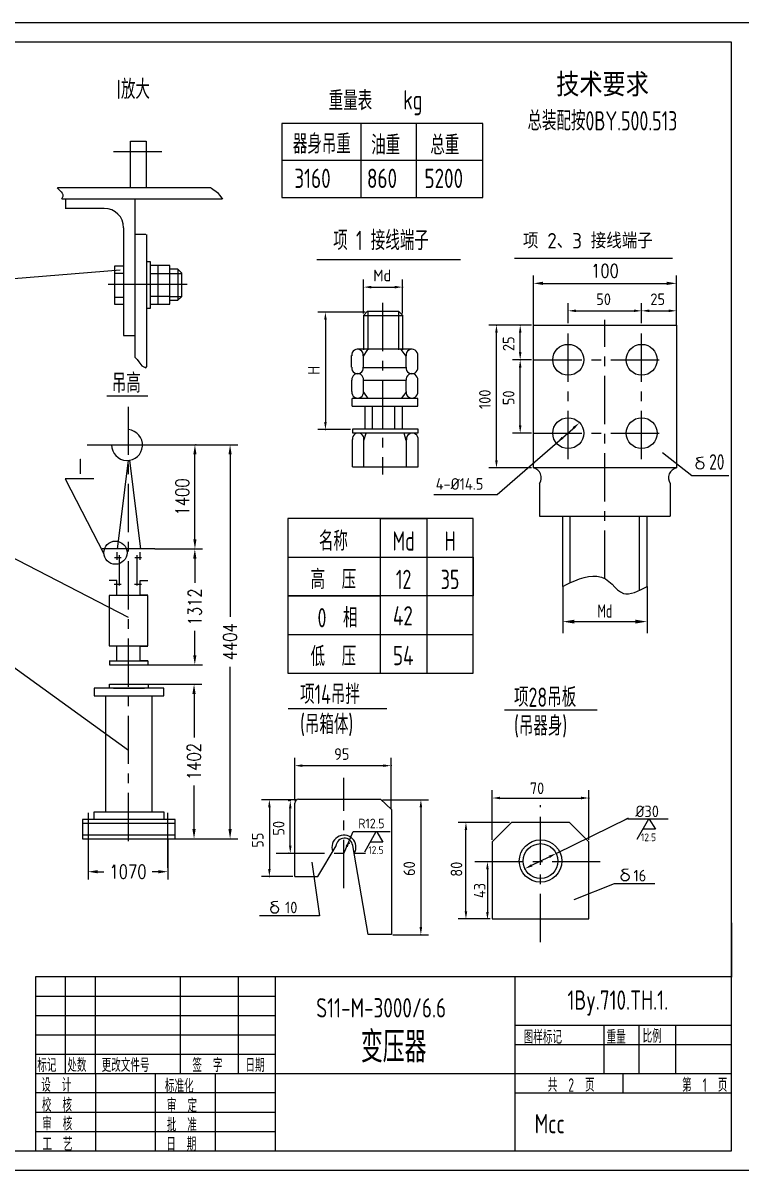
# Model space of a CAD drawing. Extents: x -28 to 602, y -5 to 292.
# Drawn here: x 204.1 to 389.9, y -4.5 to 292.5 of the extents above; entities that cross this region are included whole.
import ezdxf
from ezdxf.enums import TextEntityAlignment as Align

# ---------------------------------------------------------------- set-up
doc = ezdxf.new("R2010")
doc.units = 0
doc.header["$LTSCALE"] = 10
doc.linetypes.add('CENTER', pattern=[50.8, 31.75, -6.35, 6.35, -6.35])
doc.linetypes.add('G', pattern=[2, 1.25, -0.25, 0.25, -0.25])
doc.layers.get('0').update_dxf_attribs({"linetype": 'CONTINUOUS'})
doc.layers.get('Defpoints').update_dxf_attribs({"linetype": 'CONTINUOUS'})
for name, color, linetype in [('01', 7, 'CONTINUOUS'), ('02', 7, 'CONTINUOUS'), ('11', 3, 'CONTINUOUS'), ('2', 7, 'CENTER'), ('4', 7, 'CONTINUOUS'), ('7标注层', 4, 'CONTINUOUS'), ('中心线', 1, 'CENTER'), ('实线', 7, 'CONTINUOUS'), ('尺寸线', 3, 'CONTINUOUS'), ('细实线', 4, 'CONTINUOUS')]:
    doc.layers.add(name, color=color, linetype=linetype)
doc.styles.add('PC_TEXTSTYLE', font='isocp.shx', dxfattribs={"width": 0.8, "bigfont": 'hzfs.shx'})
doc.styles.get("Standard").update_dxf_attribs({"font": 'isocp.shx', "width": 0.707, "bigfont": 'hztxt.shx'})
doc.styles.add('TH_GBDIM', font='romans.shx', dxfattribs={"width": 0.8, "bigfont": 'gbcbig.shx'})
doc.dimstyles.new('TH_GBDIM', dxfattribs={"dimtxt": 3.5, "dimasz": 2.5, "dimexe": 2, "dimexo": 0, "dimgap": 1.5, "dimtad": 1, "dimdec": 1, "dimzin": 0, "dimdsep": 46, "dimtxsty": 'TH_GBDIM', "dimcen": 2.5, "dimclrd": 130, "dimclre": 130, "dimclrt": 3, "dimadec": 0, "dimazin": 0, "dimtfac": 0.714286, "dimtdec": 1, "dimtmove": 0, "dimatfit": 3, "dimfxl": 1, "dimtzin": 0, "dimlwd": -1, "dimlwe": -1, "dimarcsym": 0})

# ---------------------------------------------------------------- blocks, each defined once
blk = doc.blocks.new('*U2', base_point=(25, 5))
at = {"layer": '01'}
blk.add_lwpolyline([(25, 5), (415, 5), (415, 292), (25, 292)], close=True, dxfattribs=at)
at = {"layer": '02'}
blk.add_lwpolyline([(0, 0), (420, 0), (420, 297), (0, 297)], close=True, dxfattribs=at)
blk = doc.blocks.new('*D10')
at = {"layer": '7标注层', "color": 130, "transparency": 16777216}
for p, q in [((248.56, 183.27), (250.63, 183.27)), ((248.63, 158.8), (248.63, 180.77)), ((248.56, 156.3), (250.63, 156.3))]:
    blk.add_line(p, q, dxfattribs=at)
for points in [[(248.21, 180.77), (249.04, 180.77), (248.63, 183.27)], [(248.21, 158.8), (249.04, 158.8), (248.63, 156.3)]]:
    blk.add_solid(points, dxfattribs=at)
at = {"layer": 'Defpoints', "color": 0, "transparency": 16777216}
for p in [(248.56, 183.27), (248.63, 183.27), (248.56, 156.3)]:
    blk.add_point(p, dxfattribs=at)
at = {"layer": '7标注层', "color": 3, "transparency": 16777216, "insert": (245.38, 169.78), "char_height": 3.5, "attachment_point": 5, "rotation": 90, "style": 'TH_GBDIM'}
blk.add_mtext('{1400}{}{}', dxfattribs=at)
blk = doc.blocks.new('DELTA')
at = {"layer": '4'}
for p, q in [((-0.8, 2.83), (-0.31, 3.03)), ((-0.31, 3.03), (0.8, 3.17)), ((-0.68, 2.36), (-0.8, 2.83)), ((0, 2), (-0.68, 2.36))]:
    blk.add_line(p, q, dxfattribs=at)
blk.add_circle((0, 1), 1, dxfattribs=at)
blk = doc.blocks.new('*D13')
at = {"layer": '7标注层', "color": 130, "linetype": 'Continuous', "transparency": 16777216}
for p, q in [((481.82, 689.31), (481.82, 702.09)), ((518.82, 689.31), (518.82, 702.09)), ((484.32, 700.09), (516.32, 700.09))]:
    blk.add_line(p, q, dxfattribs=at)
for points in [[(484.32, 700.51), (484.32, 699.67), (481.82, 700.09)], [(516.32, 700.51), (516.32, 699.67), (518.82, 700.09)]]:
    blk.add_solid(points, dxfattribs=at)
at = {"layer": 'Defpoints', "color": 0, "linetype": 'Continuous', "transparency": 16777216}
for p in [(518.82, 700.09), (481.82, 689.31), (518.82, 689.31)]:
    blk.add_point(p, dxfattribs=at)
at = {"layer": '7标注层', "color": 3, "linetype": 'Continuous', "transparency": 16777216, "insert": (500.32, 703.34), "char_height": 3.5, "attachment_point": 5, "style": 'TH_GBDIM'}
blk.add_mtext('{100}{}{}', dxfattribs=at)
blk = doc.blocks.new('*D20')
at = {"layer": 'Defpoints', "color": 0, "linetype": 'Continuous', "transparency": 16777216}
for p in [(220.99, 81.27), (241.63, 81.27), (241.63, 72.74)]:
    blk.add_point(p, dxfattribs=at)
at = {"layer": '尺寸线', "color": 130, "linetype": 'Continuous', "transparency": 16777216}
for p, q in [((220.99, 81.27), (220.99, 70.74)), ((241.63, 81.27), (241.63, 70.74)), ((223.49, 72.74), (225.08, 72.74)), ((239.13, 72.74), (237.54, 72.74))]:
    blk.add_line(p, q, dxfattribs=at)
for points in [[(223.49, 73.16), (223.49, 72.32), (220.99, 72.74)], [(239.13, 73.16), (239.13, 72.32), (241.63, 72.74)]]:
    blk.add_solid(points, dxfattribs=at)
at = {"layer": '尺寸线', "color": 3, "linetype": 'Continuous', "transparency": 16777216, "insert": (231.31, 72.74), "char_height": 3.5, "attachment_point": 5, "style": 'TH_GBDIM'}
blk.add_mtext('1070', dxfattribs=at)
blk = doc.blocks.new('*D22')
at = {"layer": 'Defpoints', "color": 0, "linetype": 'Continuous', "transparency": 16777216}
for p in [(238.3, 156.3), (236.6, 126.3), (248.6, 126.3)]:
    blk.add_point(p, dxfattribs=at)
at = {"layer": '尺寸线', "color": 130, "linetype": 'Continuous', "transparency": 16777216}
for p, q in [((238.3, 156.3), (250.6, 156.3)), ((248.6, 153.8), (248.6, 147.53)), ((248.6, 128.8), (248.6, 135.07)), ((236.6, 126.3), (250.6, 126.3))]:
    blk.add_line(p, q, dxfattribs=at)
for points in [[(248.18, 153.8), (249.02, 153.8), (248.6, 156.3)], [(248.18, 128.8), (249.02, 128.8), (248.6, 126.3)]]:
    blk.add_solid(points, dxfattribs=at)
at = {"layer": '尺寸线', "color": 3, "linetype": 'Continuous', "transparency": 16777216, "insert": (248.6, 141.3), "char_height": 3.5, "attachment_point": 5, "rotation": 90, "style": 'TH_GBDIM'}
blk.add_mtext('1312', dxfattribs=at)
blk = doc.blocks.new('*D24')
at = {"layer": 'Defpoints', "color": 0, "linetype": 'Continuous', "transparency": 16777216}
for p in [(236.56, 121.27), (243.56, 81.27), (248.4, 81.27)]:
    blk.add_point(p, dxfattribs=at)
at = {"layer": '尺寸线', "color": 130, "linetype": 'Continuous', "transparency": 16777216}
for p, q in [((236.56, 121.27), (250.4, 121.27)), ((248.4, 118.77), (248.4, 107.5)), ((248.4, 83.77), (248.4, 95.04)), ((243.56, 81.27), (250.4, 81.27))]:
    blk.add_line(p, q, dxfattribs=at)
for points in [[(247.98, 118.77), (248.82, 118.77), (248.4, 121.27)], [(247.98, 83.77), (248.82, 83.77), (248.4, 81.27)]]:
    blk.add_solid(points, dxfattribs=at)
at = {"layer": '尺寸线', "color": 3, "linetype": 'Continuous', "transparency": 16777216, "insert": (248.4, 101.27), "char_height": 3.5, "attachment_point": 5, "rotation": 90, "style": 'TH_GBDIM'}
blk.add_mtext('1402', dxfattribs=at)
blk = doc.blocks.new('*D25')
at = {"layer": 'Defpoints', "color": 0, "linetype": 'Continuous', "transparency": 16777216}
for p in [(255.72, 183.27), (243.56, 81.27), (257.72, 81.27)]:
    blk.add_point(p, dxfattribs=at)
at = {"layer": '尺寸线', "color": 130, "linetype": 'Continuous', "transparency": 16777216}
for p, q in [((255.72, 183.27), (259.72, 183.27)), ((257.72, 180.77), (257.72, 138.77)), ((257.72, 83.77), (257.72, 125.77)), ((243.56, 81.27), (259.72, 81.27))]:
    blk.add_line(p, q, dxfattribs=at)
for points in [[(257.3, 180.77), (258.14, 180.77), (257.72, 183.27)], [(257.3, 83.77), (258.14, 83.77), (257.72, 81.27)]]:
    blk.add_solid(points, dxfattribs=at)
at = {"layer": '尺寸线', "color": 3, "linetype": 'Continuous', "transparency": 16777216, "insert": (257.72, 132.27), "char_height": 3.5, "attachment_point": 5, "rotation": 90, "style": 'TH_GBDIM'}
blk.add_mtext('4404', dxfattribs=at)
blk = doc.blocks.new('DP-1600')
at = {"color": 7}
for p, q in [((233.21, -43.45), (233.21, -6.45)), ((233.21, -6.45), (270.21, -6.45)), ((270.21, -43.45), (233.21, -43.45)), ((171.49, -149.23), (171.49, -130.23)), ((172.49, -129.23), (193.67, -129.23)), ((193.69, -129.24), (196.48, -131.87)), ((196.49, -131.87), (196.49, -164.23)), ((227.56, -135.23), (222.56, -140.23)), ((242.56, -135.23), (227.56, -135.23)), ((247.56, -140.23), (242.56, -135.23)), ((177.49, -149.23), (182.19, -141.25)), ((190.49, -164.23), (186.49, -141.23)), ((222.56, -140.23), (222.56, -160.23)), ((247.56, -160.23), (247.56, -140.23)), ((171.49, -149.23), (177.49, -149.23)), ((222.56, -160.23), (247.56, -160.23)), ((196.49, -164.23), (190.49, -164.23))]:
    blk.add_line(p, q, dxfattribs=at)
for centre, radius in [((242.21, -15.45), 4), ((261.21, -15.45), 4), ((242.21, -34.45), 4), ((261.21, -34.45), 4), ((235.06, -145.23), 5.5), ((235.06, -145.23), 4.5)]:
    blk.add_circle(centre, radius, dxfattribs=at)
for centre, radius, start, end in [((232.68, -45.98), 2.59, 325.4915, 78.1113), ((270.74, -45.98), 2.59, 101.8887, 214.5085), ((172.49, -130.23), 1, 90, 180), ((184.21, -141.63), 3.1, 328.3418, 200.9435), ((184.31, -141.48), 2.17, 7.817, 176.3315)]:
    blk.add_arc(centre, radius, start, end, dxfattribs=at)
at = {"layer": '01'}
for p, q in [((234.81, -47.45), (234.81, -55.95)), ((268.61, -47.45), (268.61, -55.95)), ((234.81, -55.95), (268.61, -55.95))]:
    blk.add_line(p, q, dxfattribs=at)
blk.add_open_spline([(240.82, -74.19), (243.16, -72.76), (252.18, -69.18), (255.29, -77.96), (260.37, -75.31), (262.6, -74.15)], degree=3, knots=[50.256334, 50.256334, 50.256334, 50.256334, 111.302767, 193.221648, 256.993414, 256.993414, 256.993414, 256.993414], dxfattribs=at)
at = {"layer": '2', "color": 7, "linetype": 'ByBlock'}
for p, q in [((240.82, -74.19), (240.82, -55.95)), ((242.74, -73.17), (242.74, -55.95)), ((260.68, -75.11), (260.68, -55.95)), ((262.6, -74.15), (262.6, -55.95))]:
    blk.add_line(p, q, dxfattribs=at)
at = {"layer": '4', "color": 3, "linetype": 'ByBlock'}
for p, q in [((233.21, -5.95), (233.21, 6.34)), ((235.21, 4.34), (268.21, 4.34)), ((242.21, -5.95), (242.21, -0.77)), ((244.21, -2.77), (259.21, -2.77)), ((261.21, -5.95), (261.21, -0.77)), ((263.21, -2.77), (268.21, -2.77)), ((232.71, -6.45), (221.65, -6.45)), ((223.65, -41.45), (223.65, -8.45)), ((232.71, -6.45), (227.79, -6.45)), ((229.79, -13.45), (229.79, -8.45)), ((232.71, -15.45), (227.79, -15.45)), ((229.79, -32.45), (229.79, -17.45)), ((223.81, -50.37), (244.01, -32.8)), ((232.71, -34.45), (227.79, -34.45)), ((232.71, -43.45), (221.65, -43.45)), ((207.42, -50.37), (223.81, -50.37)), ((240.82, -74.19), (240.82, -86.24)), ((262.6, -74.15), (262.6, -86.24)), ((243.82, -83.24), (259.6, -83.24)), ((171.48, -129.53), (171.48, -118.53)), ((196.38, -131.62), (196.38, -118.53)), ((173.48, -120.53), (194.38, -120.53)), ((222.56, -139.73), (222.56, -126.91)), ((247.56, -139.73), (247.56, -126.91)), ((171.75, -129.34), (162.91, -129.34)), ((194.18, -129.34), (206.1, -129.34)), ((224.56, -128.91), (245.56, -128.91)), ((164.91, -131.34), (164.91, -147.26)), ((170.32, -141.23), (170.32, -131.57)), ((204.1, -131.34), (204.1, -162.32)), ((227.06, -135.23), (213.76, -135.23)), ((215.76, -158.23), (215.76, -137.23)), ((221.32, -147.38), (221.32, -158.4)), ((170.98, -149.26), (162.91, -149.26)), ((222.06, -160.23), (213.76, -160.23)), ((196.88, -164.32), (206.1, -164.32))]:
    blk.add_line(p, q, dxfattribs=at)
at = {"layer": '4', "color": 7}
for p, q in [((266.63, -39.45), (274.22, -45.39)), ((274.22, -45.39), (283.79, -45.39))]:
    blk.add_line(p, q, dxfattribs=at)
at = {"layer": '4', "color": 3}
for p, q in [((239.11, -143.26), (257.74, -134.16)), ((257.74, -134.16), (255.94, -135.04)), ((257.63, -134.33), (268.06, -134.33)), ((262.97, -134.37), (260, -139.61)), ((263.17, -134.37), (264.76, -136.99)), ((184.19, -143.26), (186.62, -137.54)), ((186.62, -137.54), (196.12, -137.59)), ((192.47, -137.68), (189.49, -142.91)), ((192.67, -137.68), (194.25, -140.3)), ((264.76, -136.99), (261.58, -136.99)), ((194.25, -140.3), (191.08, -140.3)), ((232.82, -146.33), (237.31, -144.14)), ((175.92, -145.55), (177.85, -159.45)), ((243.73, -155.18), (254.16, -151.01)), ((254.16, -151.01), (264.58, -151.01)), ((177.85, -159.45), (162.4, -159.45))]:
    blk.add_line(p, q, dxfattribs=at)
at = {"layer": '4', "color": 3, "linetype": 'ByBlock'}
for p in [(261.21, -2.77), (223.65, -6.45), (229.79, -6.45), (229.79, -15.45), (196.38, -120.53), (169.93, -129.57), (170.32, -129.57), (247.56, -128.91), (169.93, -143.23), (164.91, -149.26), (204.1, -164.32)]:
    blk.add_point(p, dxfattribs=at)
at = {"layer": '4', "color": 7, "linetype": 'ByBlock'}
blk.add_point((185.58, -140.57), dxfattribs=at)
at = {"layer": '4', "color": 3}
blk.add_point((231.02, -147.21), dxfattribs=at)
at = {"layer": '4', "color": 3, "linetype": 'ByBlock'}
for points in [[(268.21, 4), (268.21, 4.67), (270.21, 4.34)], [(244.21, -3.1), (244.21, -2.43), (242.21, -2.77)], [(259.21, -3.1), (259.21, -2.43), (261.21, -2.77)], [(263.21, -3.1), (263.21, -2.43), (261.21, -2.77)], [(223.99, -8.45), (223.32, -8.45), (223.65, -6.45)], [(230.13, -8.45), (229.46, -8.45), (229.79, -6.45)], [(230.13, -13.45), (229.46, -13.45), (229.79, -15.45)], [(230.13, -17.45), (229.46, -17.45), (229.79, -15.45)], [(230.13, -32.45), (229.46, -32.45), (229.79, -34.45)], [(243.36, -32.87), (243.79, -33.37), (245.08, -31.81)], [(240.53, -35.39), (240.97, -35.89), (239.24, -36.95)], [(223.99, -41.45), (223.32, -41.45), (223.65, -43.45)], [(243.82, -82.74), (243.82, -83.74), (240.82, -83.24)], [(259.6, -82.74), (259.6, -83.74), (262.6, -83.24)], [(173.48, -120.87), (173.48, -120.2), (171.48, -120.53)], [(194.38, -120.87), (194.38, -120.2), (196.38, -120.53)], [(165.25, -131.34), (164.58, -131.34), (164.91, -129.34)], [(170.65, -131.57), (169.99, -131.57), (170.32, -129.57)], [(204.44, -131.34), (203.77, -131.34), (204.1, -129.34)], [(224.56, -129.24), (224.56, -128.57), (222.56, -128.91)], [(245.56, -129.24), (245.56, -128.57), (247.56, -128.91)], [(216.09, -137.23), (215.43, -137.23), (215.76, -135.23)], [(170.65, -141.23), (169.99, -141.23), (170.32, -143.23)], [(185.23, -141.61), (184.62, -141.35), (185.72, -139.65)], [(221.65, -147.38), (220.99, -147.38), (221.32, -145.38)], [(165.25, -147.26), (164.58, -147.26), (164.91, -149.26)], [(216.09, -158.23), (215.43, -158.23), (215.76, -160.23)], [(221.65, -158.4), (220.99, -158.4), (221.32, -160.4)], [(204.44, -162.32), (203.77, -162.32), (204.1, -164.32)]]:
    blk.add_solid(points, dxfattribs=at)
at = {"layer": '4', "color": 7, "linetype": 'ByBlock'}
blk.add_solid([(268.21, -3.1), (268.21, -2.43), (270.21, -2.77)], dxfattribs=at)
at = {"layer": '4', "color": 3}
for points in [[(237.16, -143.84), (237.46, -144.44), (239.11, -143.26)], [(232.67, -146.03), (232.96, -146.63), (231.02, -147.21)]]:
    blk.add_solid(points, dxfattribs=at)
at = {"layer": '中心线', "color": 1, "linetype": 'G'}
for p, q in [((251.71, -72.11), (251.71, -5.09)), ((242.21, -41.18), (242.21, -6.45)), ((261.21, -41.18), (261.21, -6.45)), ((233.21, -15.45), (267.73, -15.45)), ((233.21, -34.45), (267.73, -34.45)), ((184.21, -152.23), (184.21, -123.66)), ((235.05, -166.24), (235.05, -130.78)), ((166.65, -143.23), (189.82, -143.23)), ((218.02, -145.38), (251.03, -145.38))]:
    blk.add_line(p, q, dxfattribs=at)
at = {"layer": '实线', "linetype": 'Continuous'}
blk.add_line((270.21, -6.45), (270.21, -43.45), dxfattribs=at)
at = {"layer": '4', "color": 3}
for p in [(276.31, -43.78), (256.94, -150.39), (166.26, -158.76)]:
    blk.add_blockref('DELTA', p, dxfattribs=at)
at = {"layer": '4', "color": 3, "linetype": 'ByBlock'}
for s, p in [('50', (249.46, -1.27)), ('25', (263.46, -1.27)), ('95', (181.68, -119.03))]:
    blk.add_text(s, height=3, dxfattribs=at).set_placement(p)
for s, p in [('25', (228.29, -13.2)), ('100', (222.15, -28.2)), ('50', (228.29, -27.2)), ('50', (168.82, -138.65)), ('55', (163.41, -141.8)), ('60', (202.6, -149.08)), ('80', (214.81, -149.28)), ('43', (220.82, -154.83))]:
    blk.add_text(s, height=3, rotation=90, dxfattribs=at).set_placement(p)
at = {"layer": '4', "color": 3}
for s, height, p in [('4-%%c14.5', 3, (207.95, -49.09)), ('70', 3, (232.28, -127.89)), ('%%C30', 3, (259.6, -133.86)), ('12.5', 2, (260.99, -140.09)), ('12.5', 2, (190.49, -143.39)), ('16', 3, (259.1, -150.5)), ('10', 3, (168.97, -158.76))]:
    blk.add_text(s, height=height, dxfattribs=at).set_placement(p)
blk.add_text('R12.5', height=2.5, dxfattribs=at).set_placement((191.31, -136.75), align=Align.CENTER)
at = {"layer": '4', "color": 3, "linetype": 'ByBlock', "insert": (251.71, -80.49), "char_height": 3.5, "attachment_point": 5}
blk.add_mtext('\\A1;Md', dxfattribs=at)
at = {"layer": '7标注层', "linetype": 'Continuous'}
dim = blk.add_linear_dim(base=(270.21, 4.34), p1=(233.21, -6.45), p2=(270.21, -6.45), text='{100}{}{}', dimstyle='TH_GBDIM', override={"dimexo": 0, "dimgap": 1.5, "dimtad": 1, "dimjust": 0, "dimdec": 1, "dimlfac": 1, "dimse1": 0, "dimse2": 0, "dimsd1": 0, "dimsd2": 0}, dxfattribs=at)
dim.commit()
dim.dimension.update_dxf_attribs({"geometry": '*D13', "text_midpoint": (251.71, 7.59), "insert": (-248.61, -695.75)})

msp = doc.modelspace()

# ---------------------------------------------------------------- linework, layer by layer
at = {"color": 7}
for p, q in [((232, 249.86), (232, 261.86)), ((232, 261.86), (236, 261.86)), ((236, 261.86), (236, 249.86)), ((213.05, 249.86), (252.74, 249.86)), ((255.71, 246.86), (214.24, 246.86)), ((215.26, 244.4), (215.26, 246.72)), ((233.09, 246.86), (233.09, 205.93)), ((225.19, 244.47), (215.26, 244.47)), ((230.19, 239.47), (230.19, 211.54)), ((235.93, 237.69), (232.96, 237.69)), ((236.1, 237.69), (236.1, 203.43)), ((227.89, 219.62), (227.89, 229.62)), ((227.89, 229.62), (230.15, 229.62)), ((237.16, 230.68), (236.16, 230.68)), ((237.16, 218.68), (237.16, 230.68)), ((242.16, 229.68), (237.16, 229.68)), ((239.16, 219.68), (239.16, 229.68)), ((242.16, 219.68), (242.16, 229.68)), ((244.23, 228.71), (242.23, 228.71)), ((244.21, 228.7), (244.21, 220.71)), ((245.23, 227.71), (244.23, 228.71)), ((230.15, 227.59), (227.89, 227.59)), ((237.16, 227.63), (242.16, 227.63)), ((245.23, 221.71), (245.23, 227.71)), ((227.89, 221.48), (230.15, 221.48)), ((242.16, 221.64), (237.16, 221.64)), ((242.23, 220.71), (244.23, 220.71)), ((244.23, 220.71), (245.23, 221.71)), ((230.15, 219.62), (227.89, 219.62)), ((236.16, 218.68), (237.16, 218.68)), ((237.16, 219.68), (242.16, 219.68)), ((292.29, 216.83), (293.29, 217.83)), ((292.29, 207.83), (292.29, 216.83)), ((293.29, 217.83), (301.29, 217.83)), ((301.29, 217.83), (302.29, 216.83)), ((302.29, 216.83), (302.29, 207.83)), ((292.24, 216.74), (302.31, 216.74)), ((230.19, 211.54), (232.96, 211.54)), ((304.78, 208.02), (290.59, 208.02)), ((293.26, 207.95), (292.18, 206.18)), ((301.88, 207.95), (303.19, 206.25)), ((289.16, 203.37), (289.16, 206.37)), ((292.2, 203.38), (292.2, 206.27)), ((303.23, 203.37), (303.23, 206.37)), ((306.28, 203.38), (306.28, 206.27)), ((292.18, 203.32), (303.19, 203.32)), ((289.21, 197.04), (289.21, 200.04)), ((292.18, 199.99), (303.19, 199.99)), ((292.26, 197.04), (292.26, 199.94)), ((303.23, 197.04), (303.23, 200.04)), ((306.28, 197.04), (306.28, 199.94)), ((292.24, 196.92), (293.37, 195.28)), ((303.19, 196.85), (301.94, 195.28)), ((289.29, 193.3), (289.29, 195.3)), ((289.29, 193.3), (306.31, 193.3)), ((306.31, 195.3), (289.31, 195.3)), ((292.62, 187.24), (292.62, 193.24)), ((302.35, 187.24), (302.35, 193.24)), ((306.31, 193.3), (306.31, 195.3)), ((231.46, 187.19), (231.46, 190.63)), ((306.35, 187.35), (289.35, 187.35)), ((289.35, 187.35), (289.35, 186.35)), ((306.35, 186.35), (306.35, 187.35)), ((289.35, 186.35), (306.35, 186.35)), ((289.35, 177.6), (289.35, 184.6)), ((292.31, 184.41), (292.88, 186.28)), ((292.35, 177.6), (292.35, 184.6)), ((303.29, 184.41), (302.77, 186.28)), ((303.35, 177.6), (303.35, 184.6)), ((306.35, 177.6), (306.35, 184.6)), ((231.33, 179.25), (228.52, 156.27)), ((231.71, 179.26), (234.53, 156.27)), ((289.35, 177.6), (306.35, 177.6)), ((238.3, 156.3), (224.61, 156.3)), ((228.43, 155.51), (228.43, 153.45)), ((229.09, 146.81), (229.09, 154.71)), ((233.7, 146.81), (233.7, 154.71)), ((234.35, 155.51), (234.35, 153.45)), ((228.46, 148.13), (226.46, 148.13)), ((228.46, 144.33), (228.46, 148.13)), ((234.46, 148.13), (236.46, 148.13)), ((234.46, 144.33), (234.46, 148.13)), ((226.46, 144.33), (228.46, 144.33)), ((226.46, 144.23), (226.46, 131.23)), ((236.46, 144.23), (226.46, 144.23)), ((236.46, 144.33), (234.46, 144.33)), ((236.46, 131.23), (236.46, 144.23)), ((226.46, 131.23), (236.46, 131.23)), ((228.46, 131.13), (226.46, 131.13)), ((228.46, 127.33), (228.46, 131.13)), ((234.46, 131.13), (236.46, 131.13)), ((234.46, 127.33), (234.46, 131.13)), ((226.46, 127.33), (228.46, 127.33)), ((236.56, 127.27), (226.56, 127.27)), ((226.56, 127.27), (226.56, 126.27)), ((226.56, 126.27), (236.56, 126.27)), ((236.46, 127.33), (234.46, 127.33)), ((236.56, 126.27), (236.56, 127.27)), ((240.56, 120.27), (222.56, 120.27)), ((222.56, 120.27), (222.56, 118.27)), ((226.56, 121.27), (236.56, 121.27)), ((226.56, 120.27), (226.56, 121.27)), ((227.56, 120.27), (235.56, 120.27)), ((227.56, 120.27), (235.56, 120.27)), ((236.56, 121.27), (236.56, 120.27)), ((240.56, 118.27), (240.56, 120.27)), ((222.56, 118.27), (240.56, 118.27)), ((225.56, 88.27), (225.56, 118.27)), ((237.56, 88.27), (237.56, 118.27)), ((243.56, 86.27), (219.56, 86.27)), ((219.56, 86.27), (219.56, 81.27)), ((222.56, 88.27), (240.56, 88.27)), ((222.56, 86.27), (222.56, 88.27)), ((240.56, 88.27), (240.56, 86.27)), ((243.56, 81.27), (243.56, 86.27)), ((219.56, 85.27), (243.56, 85.27)), ((219.56, 82.27), (243.56, 82.27)), ((219.56, 81.27), (243.56, 81.27))]:
    msp.add_line(p, q, dxfattribs=at)
at = {"color": 7, "linetype": 'ByBlock'}
for p, q in [((207.38, 45.49), (207.38, 0.49)), ((269.38, 45.49), (269.38, 0.49)), ((331.38, 45.49), (331.38, 0.49)), ((387.38, 0.49), (387.38, 45.49))]:
    msp.add_line(p, q, dxfattribs=at)
at = {"color": 7}
for points in [[(212.99, 249.76), (213.57, 249.19), (214, 248.75), (214.29, 248.4), (214.45, 248.1), (214.5, 247.83), (214.45, 247.55), (214.3, 247.23), (214.09, 246.83)], [(252.8, 249.76), (253.36, 249.39), (253.8, 249.09), (254.14, 248.82), (254.44, 248.56), (254.71, 248.26), (255, 247.9), (255.33, 247.43), (255.75, 246.83)], [(233.09, 205.93), (233.73, 205.38), (234.15, 204.75), (234.88, 203.74), (235.94, 203.23), (236.1, 203.43)]]:
    msp.add_lwpolyline(points, dxfattribs=at)
for centre, radius, start, end in [((225.19, 239.47), 5, 0, 90), ((290.68, 206.51), 1.51, 352.1408, 187.8592), ((304.75, 206.51), 1.51, 352.1408, 187.8592), ((290.68, 203.17), 1.51, 172.1408, 7.8592), ((304.75, 203.17), 1.51, 172.1408, 7.8592), ((290.73, 200.18), 1.51, 352.1408, 187.8592), ((304.75, 200.18), 1.51, 352.1408, 187.8592), ((290.73, 196.84), 1.51, 172.1408, 7.8592), ((304.75, 196.84), 1.51, 172.1408, 7.8592), ((231.07, 183.21), 4, 179.2606, 84.3732), ((290.85, 184.81), 1.51, 352.1408, 187.8592), ((304.85, 184.79), 1.51, 352.5747, 187.4253)]:
    msp.add_arc(centre, radius, start, end, dxfattribs=at)
at = {"color": 7, "linetype": 'ByBlock'}
msp.add_point((236.56, 126.27), dxfattribs=at)
at = {"layer": '01', "color": 1}
for p, q in [((323.07, 266.44), (271.15, 266.44)), ((271.15, 266.44), (271.15, 247.27)), ((291.52, 266.44), (291.52, 247.27)), ((305.89, 266.44), (305.89, 247.27)), ((323.07, 247.27), (323.07, 266.44)), ((323.07, 256.86), (271.15, 256.86)), ((271.15, 247.27), (323.07, 247.27)), ((280.19, 231.27), (317.32, 231.27)), ((320.64, 164.16), (272.64, 164.16)), ((296.64, 164.16), (308.64, 164.16)), ((272.64, 154.16), (320.64, 154.16)), ((320.64, 154.16), (320.64, 144.16)), ((272.64, 144.16), (296.64, 144.16)), ((320.64, 144.16), (272.64, 144.16)), ((272.64, 134.16), (320.64, 134.16)), ((272.64, 124.16), (320.64, 124.16)), ((272.77, 114.97), (298.24, 114.97)), ((328.72, 114.69), (352.71, 114.69))]:
    msp.add_line(p, q, dxfattribs=at)
at = {"layer": '01', "color": 3}
msp.add_line((225.87, 195.92), (236.46, 195.92), dxfattribs=at)
at = {"layer": '01', "color": 7}
for p, q in [((387.38, 59.49), (387.38, 45.49)), ((387.38, 45.49), (207.38, 45.49)), ((207.38, 20.49), (387.38, 20.49)), ((359.33, 20.49), (359.33, 15.49))]:
    msp.add_line(p, q, dxfattribs=at)
msp.add_point((387.38, 45.49), dxfattribs=at)
msp.add_point((387.38, 45.49), dxfattribs=at)
at = {"layer": '02', "color": 7}
for p, q in [((215.13, 20.49), (215.13, 45.49)), ((222.88, 20.49), (222.88, 45.49)), ((244.88, 20.49), (244.88, 45.49)), ((259.88, 20.49), (259.88, 45.49)), ((207.38, 40.49), (269.38, 40.49)), ((207.38, 35.49), (269.38, 35.49)), ((331.38, 32.99), (387.38, 32.99)), ((354.38, 32.99), (354.38, 20.49)), ((363.48, 32.99), (363.48, 20.49)), ((372.91, 32.99), (372.91, 20.49)), ((207.38, 30.49), (269.38, 30.49)), ((331.38, 27.99), (387.38, 27.99)), ((207.38, 25.49), (269.38, 25.49)), ((222.88, 20.49), (222.88, 0.49)), ((238.38, 20.49), (238.38, 0.49)), ((253.88, 20.49), (253.88, 0.49)), ((207.38, 15.56), (269.38, 15.56)), ((331.38, 15.49), (387.38, 15.49)), ((207.38, 10.49), (269.38, 10.49)), ((207.38, 5.49), (269.38, 5.49)), ((207.38, 0.49), (387.38, 0.49))]:
    msp.add_line(p, q, dxfattribs=at)
at = {"layer": '11', "color": 1}
for p, q in [((272.64, 164.16), (272.64, 124.16)), ((296.64, 124.16), (296.64, 164.16)), ((308.64, 164.16), (308.64, 124.16)), ((320.64, 124.16), (320.64, 164.16))]:
    msp.add_line(p, q, dxfattribs=at)
at = {"layer": '4', "color": 1}
msp.add_line((331.3, 231.55), (372, 231.55), dxfattribs=at)
at = {"layer": '4', "color": 7}
for p, q in [((372, 231.55), (372.18, 231.55)), ((242.23, 227.59), (245.26, 227.59)), ((242.07, 221.64), (245.1, 221.64)), ((293.31, 217.83), (293.31, 207.83)), ((301.25, 217.83), (301.25, 207.83)), ((294.55, 187.19), (294.55, 193.24)), ((300.28, 193.24), (300.28, 187.19))]:
    msp.add_line(p, q, dxfattribs=at)
at = {"layer": '4', "color": 3, "linetype": 'ByBlock'}
for p, q in [((292.24, 217.24), (292.24, 226.1)), ((302.31, 217.24), (302.31, 226.1)), ((294.24, 224.1), (300.31, 224.1)), ((292.66, 217.63), (280.38, 217.63)), ((282.38, 215.63), (282.38, 189.19)), ((288.83, 187.19), (280.38, 187.19))]:
    msp.add_line(p, q, dxfattribs=at)
at = {"layer": '4', "color": 1, "linetype": 'ByBlock'}
msp.add_line((220.75, 183.27), (258.89, 183.27), dxfattribs=at)
at = {"layer": '4', "color": 3}
for p, q in [((215.03, 174.44), (225.09, 155.01)), ((222.49, 174.44), (215.03, 174.44))]:
    msp.add_line(p, q, dxfattribs=at)
at = {"layer": '4', "color": 7, "linetype": 'ByBlock'}
msp.add_line((243.56, 81.27), (259.42, 81.27), dxfattribs=at)
at = {"layer": '4', "color": 7}
msp.add_circle((228.07, 155.34), 3, dxfattribs=at)
at = {"layer": '4', "color": 3, "linetype": 'ByBlock'}
for p in [(302.31, 224.1), (282.38, 187.19)]:
    msp.add_point(p, dxfattribs=at)
at = {"layer": '4', "color": 7, "linetype": 'ByBlock'}
msp.add_point((248.85, 183.27), dxfattribs=at)
at = {"layer": '4', "color": 3, "linetype": 'ByBlock'}
for points in [[(294.24, 223.76), (294.24, 224.43), (292.24, 224.1)], [(300.31, 223.76), (300.31, 224.43), (302.31, 224.1)], [(282.72, 215.63), (282.05, 215.63), (282.38, 217.63)], [(282.72, 189.19), (282.05, 189.19), (282.38, 187.19)]]:
    msp.add_solid(points, dxfattribs=at)
at = {"layer": '中心线', "color": 1, "linetype": 'G'}
for p, q in [((227.54, 259.2), (240.25, 259.2)), ((297.15, 220.04), (297.15, 175.6)), ((231.46, 80.63), (231.46, 193.79))]:
    msp.add_line(p, q, dxfattribs=at)
at = {"layer": '中心线', "color": 1, "linetype": 'G', "ltscale": 5}
for p, q in [((246.66, 224.77), (226.18, 224.77)), ((227.82, 154.07), (229.59, 154.07)), ((233.06, 154.07), (234.83, 154.07)), ((227.75, 147.15), (229.59, 147.15)), ((232.99, 147.15), (234.83, 147.15)), ((220.99, 87.99), (220.99, 73.61)), ((241.66, 73.72), (241.66, 87.99))]:
    msp.add_line(p, q, dxfattribs=at)
at = {"layer": '细实线', "color": 1}
for p, q in [((229.26, 228.48), (196.98, 225.81)), ((231.46, 138.53), (196.48, 156.65)), ((231.46, 104.13), (198.65, 127.83))]:
    msp.add_line(p, q, dxfattribs=at)

# ---------------------------------------------------------------- block references
at = {"layer": '02', "color": 7, "linetype": 'ByBlock'}
msp.add_blockref('*U2', (-2.62, 0.49), dxfattribs=at)
at = {"layer": '实线', "linetype": 'Continuous'}
msp.add_blockref('DP-1600', (102.97, 220.73), dxfattribs=at)

# ---------------------------------------------------------------- texts
at = {"layer": '01', "color": 3, "width": 0.75}
for s, p in [('I放大', (228.39, 272.8)), ('重量表', (283.24, 269.88)), ('kg', (302.53, 270.1)), ('器身吊重', (273.96, 258.67)), ('油重', (294.22, 258.38)), ('总重', (309.51, 258.38)), ('项 1 接线端子', (284.4, 233.68)), ('吊高', (227.13, 196.74)), ('项14吊拌', (275.82, 116.17)), ('项28吊板', (331.16, 115.42)), ('(吊箱体)', (275.82, 108.38)), ('(吊器身)', (331.16, 108))]:
    msp.add_text(s, height=5, dxfattribs=at).set_placement(p)
at = {"layer": '01', "color": 7}
for s, height, width, p in [('总装配按0BY.500.513', 5, 0.75, (334.64, 264.65)), ('变压器', 7.998, 0.707, (291.56, 23.36)), ('图样标记', 3.5, 0.707, (333.67, 28.19)), ('重量', 3.5, 0.707, (355.1, 28.19)), ('比例', 3.5, 0.707, (364.42, 28.42)), ('标记', 3.5, 0.707, (207.87, 20.89)), ('处数', 3.5, 0.707, (215.62, 20.89)), ('更改文件号', 3.5, 0.707, (224.5, 20.89)), ('签  字', 3.5, 0.707, (247.97, 20.89)), ('日期', 3.5, 0.707, (261.71, 20.89)), ('设  计', 3.5, 0.707, (208.89, 15.77)), ('标准化', 3.5, 0.707, (240.86, 15.51)), ('共  2  页                第  1  页', 3.5, 0.707, (339.88, 15.76)), ('校  核', 3.5, 0.707, (209.05, 10.59)), ('审  定', 3.5, 0.707, (241.39, 10.48)), ('审  核', 3.5, 0.707, (209.13, 5.75)), ('批  准', 3.5, 0.707, (241.34, 5.45)), ('工  艺', 3.5, 0.707, (209.18, 0.45)), ('日  期 ', 3.5, 0.707, (241.21, 0.47))]:
    msp.add_text(s, height=height, dxfattribs=dict(at, width=width)).set_placement(p)
at = {"layer": '01', "color": 7, "width": 0.75}
for s, p in [('名称', (284.44, 155.86)), ('Md', (302.61, 155.86)), ('H', (314.63, 155.86)), ('高  压', (284.44, 145.92)), ('12', (302.61, 145.92)), ('35', (314.63, 145.92)), (' 0  相', (284.44, 135.99)), ('低  压', (284.44, 125.99))]:
    msp.add_text(s, height=5, dxfattribs=at).set_placement(p, align=Align.CENTER)
at = {"layer": '11', "color": 7}
msp.add_text('技术要求 ', height=6, dxfattribs=at).set_placement((355.77, 273.48), align=Align.CENTER)
at = {"layer": '4', "color": 3}
for s, p in [('项 2、3 接线端子', (333.48, 234.1)), ('I', (218.4, 175.66))]:
    msp.add_text(s, height=4, dxfattribs=at).set_placement(p)
at = {"layer": '4', "color": 3, "linetype": 'ByBlock'}
msp.add_text('Md', height=3, dxfattribs=at).set_placement((294.77, 225.6))
msp.add_text('H', height=3, rotation=90, dxfattribs=at).set_placement((280.88, 201.41))
at = {"layer": '实线', "linetype": 'Continuous', "style": 'PC_TEXTSTYLE', "width": 0.8}
for s, p in [('1By.710.TH.1.', (345, 37)), ('S11-M-3000/6.6', (280, 35)), ('Mcc', (336.5, 5))]:
    msp.add_text(s, height=5, dxfattribs=at).set_placement(p)
at = {"layer": '尺寸线', "linetype": 'Continuous', "style": 'PC_TEXTSTYLE', "width": 0.8}
for s, height, p in [('3160', 5, (274.35, 249.76)), ('860', 5, (293.13, 249.76)), ('5200', 5, (308, 249.76)), ('20', 4, (381.65, 176.84)), ('42', 5, (299.85, 136.49)), ('54', 5, (299.85, 126.21))]:
    msp.add_text(s, height=height, dxfattribs=at).set_placement(p)

# ---------------------------------------------------------------- dimensions: what is measured, and where the dimension line sits
at = {"layer": '7标注层'}
dim = msp.add_linear_dim(base=(248.63, 183.27), p1=(248.56, 156.3), p2=(248.56, 183.27), angle=90, text='{1400}{}{}', dimstyle='TH_GBDIM', override={"dimexo": 0, "dimgap": 1.5, "dimtad": 1, "dimjust": 0, "dimdec": 1, "dimlfac": 1, "dimse1": 0, "dimse2": 0, "dimsd1": 0, "dimsd2": 0}, dxfattribs=at)
dim.commit()
dim.dimension.update_dxf_attribs({"geometry": '*D10', "text_midpoint": (245.38, 169.78)})
at = {"layer": '尺寸线', "linetype": 'Continuous'}
for base, p1, p2, text, picture, middle in [((257.72, 81.27), (255.72, 183.27), (243.56, 81.27), '4404', '*D25', (257.72, 132.27)), ((248.6, 126.3), (238.3, 156.3), (236.6, 126.3), '1312', '*D22', (248.6, 141.3)), ((248.4, 81.27), (236.56, 121.27), (243.56, 81.27), '1402', '*D24', (248.4, 101.27))]:
    dim = msp.add_linear_dim(base=base, p1=p1, p2=p2, angle=90, text=text, dimstyle='TH_GBDIM', override={"dimtad": 0}, dxfattribs=at)
    dim.commit()
    dim.dimension.update_dxf_attribs({"geometry": picture, "text_midpoint": middle})
dim = msp.add_aligned_dim(p1=(220.99, 81.27), p2=(241.63, 81.27), distance=-8.53, text='1070', dimstyle='TH_GBDIM', override={"dimtad": 0}, dxfattribs=at)
dim.commit()
dim.dimension.update_dxf_attribs({"geometry": '*D20', "text_midpoint": (231.31, 72.74)})

doc.saveas('drawing.dxf')
